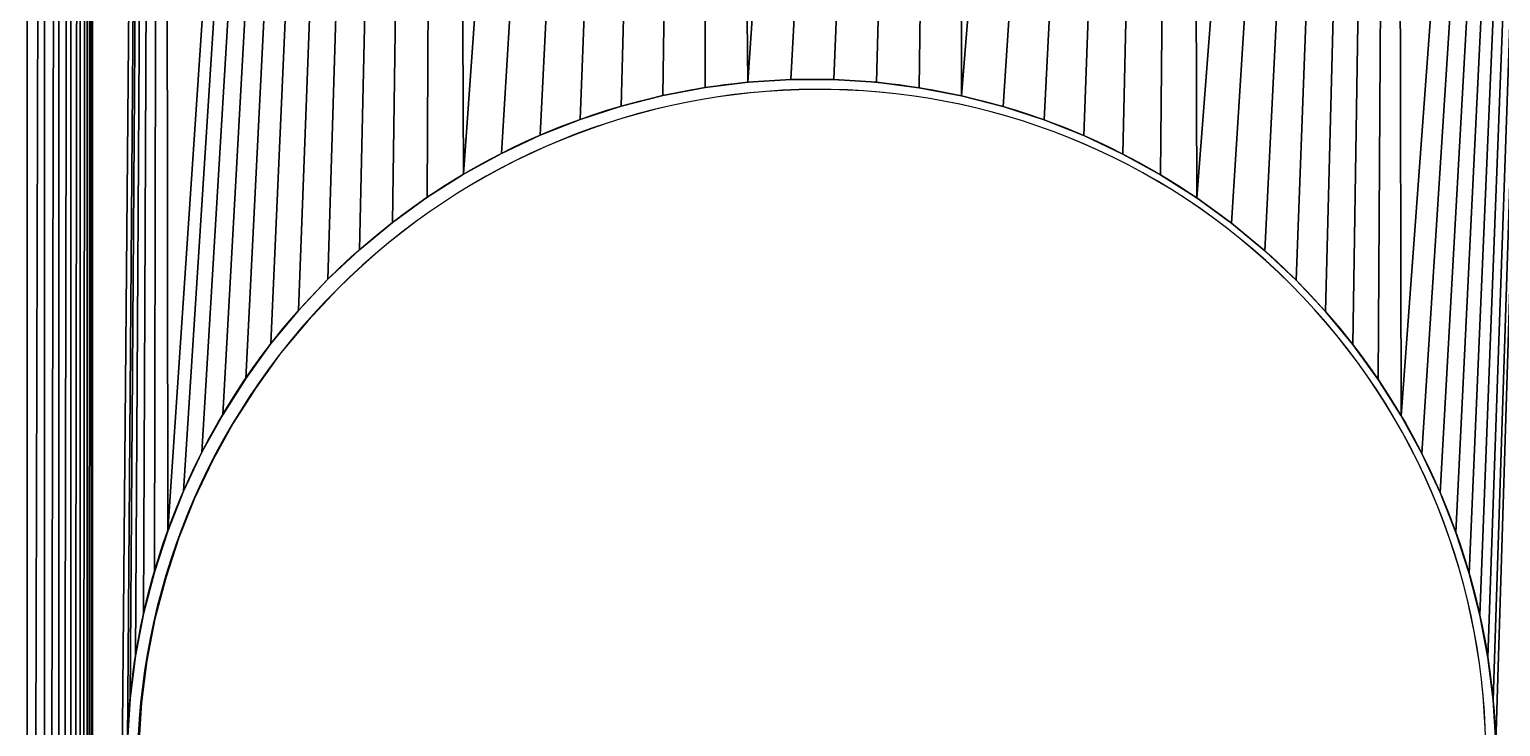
# Model space of a CAD drawing. Extents: x -0.5 to 0.5, y -0.5 to 0.5.
# Drawn here: x 0.3222 to 0.4404, y 0.003 to 0.059 of the extents above; entities that cross this region are included whole.
import ezdxf

# ---------------------------------------------------------------- set-up
doc = ezdxf.new("R2010")
doc.units = 0
doc.header["$MEASUREMENT"] = 0
doc.layers.get('0').update_dxf_attribs({"linetype": 'CONTINUOUS'})

# ---------------------------------------------------------------- blocks, each defined once
blk = doc.blocks.new('6-32_THREAD__2_THICK')
at = {"color": 9}
for points in [[(0.09219, 0.01596, 0.12498), (0.09452, 0.01845, 0.125), (0.0967, 0.02107, 0.12505), (0.0987, 0.02383, 0.12512), (0.10054, 0.0267, 0.12523), (0.10218, 0.02969, 0.12537), (0.10364, 0.03277, 0.12553), (0.1049, 0.03593, 0.12573), (0.10596, 0.03917, 0.12595), (0.10682, 0.04246, 0.1262), (0.10747, 0.0458, 0.12648), (0.10791, 0.04918, 0.12678), (0.10813, 0.05257, 0.1271)], [(0.09219, 0.01596, 0.18747), (0.09452, 0.01845, 0.18749), (0.0967, 0.02107, 0.18754), (0.0987, 0.02383, 0.18761), (0.10054, 0.0267, 0.18772), (0.10218, 0.02969, 0.18786), (0.10364, 0.03277, 0.18802), (0.1049, 0.03593, 0.18822), (0.10596, 0.03917, 0.18844), (0.10682, 0.04246, 0.18869), (0.10747, 0.0458, 0.18897), (0.10791, 0.04918, 0.18927), (0.10813, 0.05257, 0.18959)], [(0.09219, 0.01596, 0), (0.09452, 0.01845, 0.00002), (0.0967, 0.02107, 0.00006), (0.0987, 0.02383, 0.00014), (0.10054, 0.0267, 0.00025), (0.10218, 0.02969, 0.00038), (0.10364, 0.03277, 0.00055), (0.1049, 0.03593, 0.00075), (0.10596, 0.03917, 0.00097), (0.10682, 0.04246, 0.00122), (0.10747, 0.0458, 0.00149), (0.10791, 0.04918, 0.00179), (0.10813, 0.05257, 0.00212)], [(0.09219, 0.01596, 0.06249), (0.09452, 0.01845, 0.06251), (0.0967, 0.02107, 0.06255), (0.0987, 0.02383, 0.06263), (0.10054, 0.0267, 0.06274), (0.10218, 0.02969, 0.06288), (0.10364, 0.03277, 0.06304), (0.1049, 0.03593, 0.06324), (0.10596, 0.03917, 0.06346), (0.10682, 0.04246, 0.06371), (0.10747, 0.0458, 0.06398), (0.10791, 0.04918, 0.06429), (0.10813, 0.05257, 0.06461)], [(0.09219, 0.01596, 0.15623), (0.09452, 0.01845, 0.15624), (0.0967, 0.02107, 0.15629), (0.0987, 0.02383, 0.15637), (0.10054, 0.0267, 0.15647), (0.10218, 0.02969, 0.15661), (0.10364, 0.03277, 0.15678), (0.1049, 0.03593, 0.15697), (0.10596, 0.03917, 0.15719), (0.10682, 0.04246, 0.15744), (0.10747, 0.0458, 0.15772), (0.10791, 0.04918, 0.15802), (0.10813, 0.05257, 0.15835)], [(0.09219, 0.01596, 0.03125), (0.09452, 0.01845, 0.03126), (0.0967, 0.02107, 0.03131), (0.0987, 0.02383, 0.03139), (0.10054, 0.0267, 0.03149), (0.10218, 0.02969, 0.03163), (0.10364, 0.03277, 0.0318), (0.1049, 0.03593, 0.03199), (0.10596, 0.03917, 0.03221), (0.10682, 0.04246, 0.03246), (0.10747, 0.0458, 0.03274), (0.10791, 0.04918, 0.03304), (0.10813, 0.05257, 0.03336)]]:
    blk.add_polyline3d(points, dxfattribs=at)
at = {"color": 9, "extrusion": (0.101417, -0.101417, 0.989661)}
blk.add_arc((0.07647, 0.01456, 0.1005), 0.05446, 270, 90, dxfattribs=at)
at = {"color": 9, "extrusion": (-0.101417, 0.101417, 0.989661)}
for centre in [(-0.07647, 0.00784, 0.05412), (-0.07647, 0.00336, 0.02319), (-0.07647, 0.01681, 0.11596), (-0.07647, 0.02577, 0.17781), (-0.07647, 0.01232, 0.08504), (-0.07647, 0.02129, 0.14688)]:
    blk.add_arc(centre, 0.05446, 270, 90, dxfattribs=at)

msp = doc.modelspace()

# ---------------------------------------------------------------- linework, layer by layer
for p, q in [((0.37988, 0.05476, 0.8), (0.37988, 0.05476, 1)), ((0.38333, 0.05497, 0.8), (0.38333, 0.05497, 1)), ((0.38678, 0.05497, 0.8), (0.38678, 0.05497, 1)), ((0.39023, 0.05475, 0.8), (0.39023, 0.05475, 1)), ((0.37305, 0.05369, 0.8), (0.37305, 0.05369, 1)), ((0.37645, 0.05433, 0.8), (0.37645, 0.05433, 1)), ((0.39366, 0.05431, 0.8), (0.39366, 0.05431, 1)), ((0.39705, 0.05366, 0.8), (0.39705, 0.05366, 1)), ((0.36971, 0.05283, 0.8), (0.36971, 0.05283, 1)), ((0.4004, 0.0528, 0.8), (0.4004, 0.0528, 1)), ((0.36642, 0.05177, 0.8), (0.36642, 0.05177, 1)), ((0.40368, 0.05173, 0.8), (0.40368, 0.05173, 1)), ((0.36321, 0.0505, 0.8), (0.36321, 0.0505, 1)), ((0.40689, 0.05046, 0.8), (0.40689, 0.05046, 1)), ((0.36008, 0.04903, 0.8), (0.36008, 0.04903, 1)), ((0.41002, 0.04898, 0.8), (0.41002, 0.04898, 1)), ((0.35705, 0.04737, 0.8), (0.35705, 0.04737, 1)), ((0.41304, 0.04731, 0.8), (0.41304, 0.04731, 1)), ((0.35413, 0.04552, 0.8), (0.35413, 0.04552, 1)), ((0.41596, 0.04546, 0.8), (0.41596, 0.04546, 1)), ((0.35133, 0.04349, 0.8), (0.35133, 0.04349, 1)), ((0.41875, 0.04343, 0.8), (0.41875, 0.04343, 1)), ((0.34867, 0.04129, 0.8), (0.34867, 0.04129, 1)), ((0.42141, 0.04122, 0.8), (0.42141, 0.04122, 1)), ((0.34615, 0.03893, 0.8), (0.34615, 0.03893, 1)), ((0.42393, 0.03885, 0.8), (0.42393, 0.03885, 1)), ((0.34378, 0.03641, 0.8), (0.34378, 0.03641, 1)), ((0.42629, 0.03633, 0.8), (0.42629, 0.03633, 1)), ((0.34157, 0.03375, 0.8), (0.34157, 0.03375, 1)), ((0.42849, 0.03367, 0.8), (0.42849, 0.03367, 1)), ((0.33954, 0.03096, 0.8), (0.33954, 0.03096, 1)), ((0.43052, 0.03087, 0.8), (0.43052, 0.03087, 1)), ((0.33769, 0.02804, 0.8), (0.33769, 0.02804, 1)), ((0.43237, 0.02795, 0.8), (0.43237, 0.02795, 1)), ((0.33602, 0.02502, 0.8), (0.33602, 0.02502, 1)), ((0.43403, 0.02492, 0.8), (0.43403, 0.02492, 1)), ((0.33454, 0.02189, 0.8), (0.33454, 0.02189, 1)), ((0.4355, 0.02179, 0.8), (0.4355, 0.02179, 1)), ((0.33327, 0.01868, 0.8), (0.33327, 0.01868, 1)), ((0.43677, 0.01858, 0.8), (0.43677, 0.01858, 1)), ((0.3322, 0.0154, 0.8), (0.3322, 0.0154, 1)), ((0.43783, 0.01529, 0.8), (0.43783, 0.01529, 1)), ((0.33134, 0.01205, 0.8), (0.33134, 0.01205, 1)), ((0.43869, 0.01195, 0.8), (0.43869, 0.01195, 1)), ((0.33069, 0.00866, 0.8), (0.33069, 0.00866, 1)), ((0.43933, 0.00855, 0.8), (0.43933, 0.00855, 1)), ((0.33025, 0.00523, 0.8), (0.33025, 0.00523, 1)), ((0.43976, 0.00512, 0.8), (0.43976, 0.00512, 1))]:
    msp.add_line(p, q)
at = {"color": 9}
for centre, radius in [((0, 0, 0.8), 0.5), ((0, 0, 1), 0.5), ((0.385, 0, 0.8), 0.055), ((0.385, 0, 1), 0.055)]:
    msp.add_circle(centre, radius, dxfattribs=at)

# ---------------------------------------------------------------- block references
at = {"color": 9, "zscale": 0.9847300311946614, "rotation": 180}
msp.add_blockref('6-32_THREAD__2_THICK', (0.43907, 0.05407, 0.8), dxfattribs=at)

# ---------------------------------------------------------------- meshes
at = {"color": 9}
mesh = msp.add_polyface(dxfattribs=at)
corners = [(0.25707, 0.42885, 0.8), (0.25529, 0.32456, 0.8), (0.25861, 0.32552, 0.8), (0.28349, 0.41186, 0.8), (0.26198, 0.32627, 0.8), (0.2654, 0.32681, 0.8), (0.26884, 0.32713, 0.8), (0.27229, 0.32724, 0.8), (0.27574, 0.32712, 0.8), (0.27918, 0.3268, 0.8), (0.28259, 0.32625, 0.8), (0.28597, 0.32549, 0.8), (0.3088, 0.39325, 0.8), (0.28928, 0.32453, 0.8), (0.29253, 0.32335, 0.8), (0.2957, 0.32198, 0.8), (0.29878, 0.32041, 0.8), (0.30175, 0.31865, 0.8), (0.30461, 0.3167, 0.8), (0.30734, 0.31458, 0.8), (0.30993, 0.31229, 0.8), (0.33288, 0.37308, 0.8), (0.31237, 0.30985, 0.8), (0.31465, 0.30725, 0.8), (0.31676, 0.30452, 0.8), (0.3187, 0.30166, 0.8), (0.32046, 0.29869, 0.8), (0.32202, 0.29561, 0.8), (0.32339, 0.29243, 0.8), (0.32456, 0.28918, 0.8), (0.32552, 0.28586, 0.8), (0.32627, 0.28249, 0.8), (0.32681, 0.27908, 0.8), (0.32713, 0.27564, 0.8), (0.32724, 0.27218, 0.8), (0.33069, 0.00866, 0.8), (0.33134, 0.01205, 0.8), (0.3322, 0.0154, 0.8), (0.33327, 0.01868, 0.8), (0.35565, 0.35145, 0.8), (0.33454, 0.02189, 0.8), (0.33602, 0.02502, 0.8), (0.33769, 0.02804, 0.8), (0.33954, 0.03096, 0.8), (0.34157, 0.03375, 0.8), (0.34378, 0.03641, 0.8), (0.34615, 0.03893, 0.8), (0.34867, 0.04129, 0.8), (0.35133, 0.04349, 0.8), (0.35413, 0.04552, 0.8), (0.35705, 0.04737, 0.8), (0.37701, 0.32842, 0.8), (0.36008, 0.04903, 0.8), (0.36321, 0.0505, 0.8), (0.36642, 0.05177, 0.8), (0.36971, 0.05283, 0.8), (0.37305, 0.05369, 0.8), (0.37645, 0.05433, 0.8), (0.37988, 0.05476, 0.8), (0.39689, 0.3041, 0.8), (0.38333, 0.05497, 0.8), (0.38678, 0.05497, 0.8), (0.39023, 0.05475, 0.8), (0.39366, 0.05431, 0.8), (0.39705, 0.05366, 0.8), (0.4152, 0.27858, 0.8), (0.41596, 0.04546, 0.8), (0.43188, 0.25196, 0.8), (0.43237, 0.02795, 0.8), (0.44684, 0.22434, 0.8)]
mesh.append_faces([[corners[k] for k in face] for face in [(0, 2, 3), (3, 11, 12), (12, 20, 21), (21, 38, 39), (39, 50, 51), (51, 58, 59), (59, 64, 65), (65, 66, 67), (67, 68, 69)]], dxfattribs={"vtx0": -1, "vtx1": -1, "color": 9})
mesh.append_faces([[corners[k] for k in face] for face in [(0, 1, 2), (3, 2, 4), (3, 4, 5), (3, 5, 6), (3, 6, 7), (3, 7, 8), (3, 8, 9), (3, 9, 10), (3, 10, 11), (12, 11, 13), (12, 13, 14), (12, 14, 15), (12, 15, 16), (12, 16, 17), (12, 17, 18), (12, 18, 19), (12, 19, 20), (21, 20, 22), (21, 22, 23), (21, 23, 24), (21, 24, 25), (21, 25, 26), (21, 26, 27), (21, 27, 28), (21, 28, 29), (21, 29, 30), (21, 30, 31), (21, 31, 32), (21, 32, 33), (21, 33, 34), (21, 35, 36), (21, 36, 37), (21, 37, 38), (39, 40, 41), (39, 41, 42), (39, 42, 43), (39, 43, 44), (39, 44, 45), (39, 45, 46), (39, 46, 47), (39, 47, 48), (39, 48, 49), (39, 49, 50), (51, 50, 52), (51, 52, 53), (51, 53, 54), (51, 54, 55), (51, 55, 56), (51, 56, 57), (51, 57, 58), (59, 58, 60), (59, 60, 61), (59, 61, 62), (59, 62, 63), (59, 63, 64)]], dxfattribs={"vtx0": -1, "vtx2": -1, "color": 9})
mesh = msp.add_polyface(dxfattribs=at)
corners = [(0.25707, 0.42885, 1), (0.25529, 0.32456, 1), (0.25861, 0.32552, 1), (0.28349, 0.41186, 1), (0.26198, 0.32627, 1), (0.2654, 0.32681, 1), (0.26884, 0.32713, 1), (0.27229, 0.32724, 1), (0.27574, 0.32712, 1), (0.27918, 0.3268, 1), (0.28259, 0.32625, 1), (0.28597, 0.32549, 1), (0.3088, 0.39325, 1), (0.28928, 0.32453, 1), (0.29253, 0.32335, 1), (0.2957, 0.32198, 1), (0.29878, 0.32041, 1), (0.30175, 0.31865, 1), (0.30461, 0.3167, 1), (0.30734, 0.31458, 1), (0.30993, 0.31229, 1), (0.33288, 0.37308, 1), (0.31237, 0.30985, 1), (0.31465, 0.30725, 1), (0.31676, 0.30452, 1), (0.3187, 0.30166, 1), (0.32046, 0.29869, 1), (0.32202, 0.29561, 1), (0.32339, 0.29243, 1), (0.32456, 0.28918, 1), (0.32552, 0.28586, 1), (0.32627, 0.28249, 1), (0.32681, 0.27908, 1), (0.32713, 0.27564, 1), (0.32724, 0.27218, 1), (0.33069, 0.00866, 1), (0.33134, 0.01205, 1), (0.3322, 0.0154, 1), (0.33327, 0.01868, 1), (0.35565, 0.35145, 1), (0.33454, 0.02189, 1), (0.33602, 0.02502, 1), (0.33769, 0.02804, 1), (0.33954, 0.03096, 1), (0.34157, 0.03375, 1), (0.34378, 0.03641, 1), (0.34615, 0.03893, 1), (0.34867, 0.04129, 1), (0.35133, 0.04349, 1), (0.35413, 0.04552, 1), (0.35705, 0.04737, 1), (0.37701, 0.32842, 1), (0.36008, 0.04903, 1), (0.36321, 0.0505, 1), (0.36642, 0.05177, 1), (0.36971, 0.05283, 1), (0.37305, 0.05369, 1), (0.37645, 0.05433, 1), (0.37988, 0.05476, 1), (0.39689, 0.3041, 1), (0.38333, 0.05497, 1), (0.38678, 0.05497, 1), (0.39023, 0.05475, 1), (0.39366, 0.05431, 1), (0.39705, 0.05366, 1), (0.4152, 0.27858, 1), (0.41596, 0.04546, 1), (0.43188, 0.25196, 1), (0.43237, 0.02795, 1), (0.44684, 0.22434, 1)]
mesh.append_faces([[corners[k] for k in face] for face in [(0, 2, 3), (3, 11, 12), (12, 20, 21), (21, 38, 39), (39, 50, 51), (51, 58, 59), (59, 64, 65), (65, 66, 67), (67, 68, 69)]], dxfattribs={"vtx0": -1, "vtx1": -1, "color": 9})
mesh.append_faces([[corners[k] for k in face] for face in [(0, 1, 2), (3, 2, 4), (3, 4, 5), (3, 5, 6), (3, 6, 7), (3, 7, 8), (3, 8, 9), (3, 9, 10), (3, 10, 11), (12, 11, 13), (12, 13, 14), (12, 14, 15), (12, 15, 16), (12, 16, 17), (12, 17, 18), (12, 18, 19), (12, 19, 20), (21, 20, 22), (21, 22, 23), (21, 23, 24), (21, 24, 25), (21, 25, 26), (21, 26, 27), (21, 27, 28), (21, 28, 29), (21, 29, 30), (21, 30, 31), (21, 31, 32), (21, 32, 33), (21, 33, 34), (21, 35, 36), (21, 36, 37), (21, 37, 38), (39, 40, 41), (39, 41, 42), (39, 42, 43), (39, 43, 44), (39, 44, 45), (39, 45, 46), (39, 46, 47), (39, 47, 48), (39, 48, 49), (39, 49, 50), (51, 50, 52), (51, 52, 53), (51, 53, 54), (51, 54, 55), (51, 55, 56), (51, 56, 57), (51, 57, 58), (59, 58, 60), (59, 60, 61), (59, 61, 62), (59, 62, 63), (59, 63, 64)]], dxfattribs={"vtx0": -1, "vtx2": -1, "color": 9})
mesh = msp.add_polyface(dxfattribs=at)
corners = [(0.25519, 0.21994, 0.8), (0.25529, -0.21991, 0.8), (0.25851, 0.21898, 0.8), (0.25861, -0.21895, 0.8), (0.26188, 0.21822, 0.8), (0.26198, -0.2182, 0.8), (0.26529, 0.21768, 0.8), (0.2654, -0.21766, 0.8), (0.26873, 0.21735, 0.8), (0.26884, -0.21734, 0.8), (0.27218, 0.21724, 0.8), (0.27229, -0.21724, 0.8), (0.27564, 0.21734, 0.8), (0.27574, -0.21735, 0.8), (0.27908, 0.21766, 0.8), (0.27918, -0.21768, 0.8), (0.28249, 0.2182, 0.8), (0.28259, -0.21822, 0.8), (0.28586, 0.21895, 0.8), (0.28597, -0.21898, 0.8), (0.28918, 0.21991, 0.8), (0.28928, -0.21994, 0.8), (0.29243, 0.22108, 0.8), (0.29253, -0.22112, 0.8), (0.29561, 0.22245, 0.8), (0.2957, -0.22249, 0.8), (0.29869, 0.22401, 0.8), (0.29878, -0.22406, 0.8), (0.30166, 0.22577, 0.8), (0.30175, -0.22583, 0.8), (0.30452, 0.22771, 0.8), (0.30461, -0.22777, 0.8), (0.30725, 0.22982, 0.8), (0.30734, -0.22989, 0.8), (0.30985, 0.23211, 0.8), (0.30993, -0.23218, 0.8), (0.31229, 0.23455, 0.8), (0.31237, -0.23462, 0.8), (0.31458, 0.23714, 0.8), (0.31465, -0.23722, 0.8), (0.3167, 0.23986, 0.8), (0.31676, -0.23995, 0.8), (0.31865, 0.24272, 0.8), (0.3187, -0.24281, 0.8), (0.32041, 0.24569, 0.8), (0.32046, -0.24579, 0.8), (0.32198, 0.24877, 0.8), (0.32202, -0.24887, 0.8), (0.32335, 0.25194, 0.8), (0.32339, -0.25204, 0.8), (0.32453, 0.25519, 0.8), (0.32456, -0.25529, 0.8), (0.32549, 0.25851, 0.8), (0.32552, -0.25861, 0.8), (0.32625, 0.26188, 0.8), (0.32627, -0.26198, 0.8), (0.3268, 0.26529, 0.8), (0.32681, -0.2654, 0.8), (0.32712, 0.26873, 0.8), (0.32713, -0.26884, 0.8), (0.32724, 0.27218, 0.8), (0.33288, 0.37308, 0.8), (0.32724, -0.27229, 0.8), (0.33003, 0.00178, 0.8), (0.33025, 0.00523, 0.8), (0.33069, 0.00866, 0.8), (0.35565, 0.35145, 0.8), (0.33327, 0.01868, 0.8), (0.33454, 0.02189, 0.8), (0.4152, 0.27858, 0.8), (0.39705, 0.05366, 0.8), (0.4004, 0.0528, 0.8), (0.40368, 0.05173, 0.8), (0.40689, 0.05046, 0.8), (0.41002, 0.04898, 0.8), (0.41304, 0.04731, 0.8), (0.41596, 0.04546, 0.8), (0.43188, 0.25196, 0.8), (0.41875, 0.04343, 0.8), (0.42141, 0.04122, 0.8), (0.42393, 0.03885, 0.8), (0.42629, 0.03633, 0.8), (0.42849, 0.03367, 0.8), (0.43052, 0.03087, 0.8), (0.43237, 0.02795, 0.8), (0.44684, 0.22434, 0.8), (0.43403, 0.02492, 0.8), (0.4355, 0.02179, 0.8), (0.43677, 0.01858, 0.8), (0.43783, 0.01529, 0.8), (0.43869, 0.01195, 0.8), (0.43933, 0.00855, 0.8), (0.43976, 0.00512, 0.8), (0.43997, 0.00167, 0.8), (0.45769, -0.2013, 0.8), (0.46005, 0.19584, 0.8), (0.46943, -0.17216, 0.8), (0.47144, 0.16657, 0.8), (0.47931, -0.14235, 0.8), (0.48097, 0.13664, 0.8), (0.4873, -0.11197, 0.8), (0.4886, 0.10617, 0.8), (0.49337, -0.08115, 0.8), (0.4943, 0.07528, 0.8), (0.49749, -0.05001, 0.8), (0.49805, 0.0441, 0.8), (0.49965, -0.01867, 0.8), (0.49984, 0.01274, 0.8)]
mesh.append_faces([[corners[k] for k in face] for face in [(105, 106, 107)]], dxfattribs={"vtx0": -1, "color": 9})
mesh.append_faces([[corners[k] for k in face] for face in [(0, 1, 2), (2, 3, 4), (4, 5, 6), (6, 7, 8), (8, 9, 10), (10, 11, 12), (12, 13, 14), (14, 15, 16), (16, 17, 18), (18, 19, 20), (20, 21, 22), (22, 23, 24), (24, 25, 26), (26, 27, 28), (28, 29, 30), (30, 31, 32), (32, 33, 34), (34, 35, 36), (36, 37, 38), (38, 39, 40), (40, 41, 42), (42, 43, 44), (44, 45, 46), (46, 47, 48), (48, 49, 50), (50, 51, 52), (52, 53, 54), (54, 55, 56), (56, 57, 58), (58, 59, 60), (85, 94, 95), (95, 96, 97), (97, 98, 99), (99, 100, 101), (101, 102, 103), (103, 104, 105)]], dxfattribs={"vtx0": -1, "vtx1": -1, "color": 9})
mesh.append_faces([[corners[k] for k in face] for face in [(61, 60, 62), (61, 62, 63)]], dxfattribs={"vtx0": -1, "vtx1": -1, "vtx2": -1, "color": 9})
mesh.append_faces([[corners[k] for k in face] for face in [(61, 63, 64), (61, 64, 65), (66, 67, 68), (69, 70, 71), (69, 71, 72), (69, 72, 73), (69, 73, 74), (69, 74, 75), (69, 75, 76), (77, 76, 78), (77, 78, 79), (77, 79, 80), (77, 80, 81), (77, 81, 82), (77, 82, 83), (77, 83, 84), (85, 84, 86), (85, 86, 87), (85, 87, 88), (85, 88, 89), (85, 89, 90), (85, 90, 91), (85, 91, 92), (85, 92, 93)]], dxfattribs={"vtx0": -1, "vtx2": -1, "color": 9})
mesh = msp.add_polyface(dxfattribs=at)
corners = [(0.25519, 0.21994, 1), (0.25529, -0.21991, 1), (0.25851, 0.21898, 1), (0.25861, -0.21895, 1), (0.26188, 0.21822, 1), (0.26198, -0.2182, 1), (0.26529, 0.21768, 1), (0.2654, -0.21766, 1), (0.26873, 0.21735, 1), (0.26884, -0.21734, 1), (0.27218, 0.21724, 1), (0.27229, -0.21724, 1), (0.27564, 0.21734, 1), (0.27574, -0.21735, 1), (0.27908, 0.21766, 1), (0.27918, -0.21768, 1), (0.28249, 0.2182, 1), (0.28259, -0.21822, 1), (0.28586, 0.21895, 1), (0.28597, -0.21898, 1), (0.28918, 0.21991, 1), (0.28928, -0.21994, 1), (0.29243, 0.22108, 1), (0.29253, -0.22112, 1), (0.29561, 0.22245, 1), (0.2957, -0.22249, 1), (0.29869, 0.22401, 1), (0.29878, -0.22406, 1), (0.30166, 0.22577, 1), (0.30175, -0.22583, 1), (0.30452, 0.22771, 1), (0.30461, -0.22777, 1), (0.30725, 0.22982, 1), (0.30734, -0.22989, 1), (0.30985, 0.23211, 1), (0.30993, -0.23218, 1), (0.31229, 0.23455, 1), (0.31237, -0.23462, 1), (0.31458, 0.23714, 1), (0.31465, -0.23722, 1), (0.3167, 0.23986, 1), (0.31676, -0.23995, 1), (0.31865, 0.24272, 1), (0.3187, -0.24281, 1), (0.32041, 0.24569, 1), (0.32046, -0.24579, 1), (0.32198, 0.24877, 1), (0.32202, -0.24887, 1), (0.32335, 0.25194, 1), (0.32339, -0.25204, 1), (0.32453, 0.25519, 1), (0.32456, -0.25529, 1), (0.32549, 0.25851, 1), (0.32552, -0.25861, 1), (0.32625, 0.26188, 1), (0.32627, -0.26198, 1), (0.3268, 0.26529, 1), (0.32681, -0.2654, 1), (0.32712, 0.26873, 1), (0.32713, -0.26884, 1), (0.32724, 0.27218, 1), (0.33288, 0.37308, 1), (0.32724, -0.27229, 1), (0.33003, 0.00178, 1), (0.33025, 0.00523, 1), (0.33069, 0.00866, 1), (0.35565, 0.35145, 1), (0.33327, 0.01868, 1), (0.33454, 0.02189, 1), (0.4152, 0.27858, 1), (0.39705, 0.05366, 1), (0.4004, 0.0528, 1), (0.40368, 0.05173, 1), (0.40689, 0.05046, 1), (0.41002, 0.04898, 1), (0.41304, 0.04731, 1), (0.41596, 0.04546, 1), (0.43188, 0.25196, 1), (0.41875, 0.04343, 1), (0.42141, 0.04122, 1), (0.42393, 0.03885, 1), (0.42629, 0.03633, 1), (0.42849, 0.03367, 1), (0.43052, 0.03087, 1), (0.43237, 0.02795, 1), (0.44684, 0.22434, 1), (0.43403, 0.02492, 1), (0.4355, 0.02179, 1), (0.43677, 0.01858, 1), (0.43783, 0.01529, 1), (0.43869, 0.01195, 1), (0.43933, 0.00855, 1), (0.43976, 0.00512, 1), (0.43997, 0.00167, 1), (0.45769, -0.2013, 1), (0.46005, 0.19584, 1), (0.46943, -0.17216, 1), (0.47144, 0.16657, 1), (0.47931, -0.14235, 1), (0.48097, 0.13664, 1), (0.4873, -0.11197, 1), (0.4886, 0.10617, 1), (0.49337, -0.08115, 1), (0.4943, 0.07528, 1), (0.49749, -0.05001, 1), (0.49805, 0.0441, 1), (0.49965, -0.01867, 1), (0.49984, 0.01274, 1)]
mesh.append_faces([[corners[k] for k in face] for face in [(105, 106, 107)]], dxfattribs={"vtx0": -1, "color": 9})
mesh.append_faces([[corners[k] for k in face] for face in [(0, 1, 2), (2, 3, 4), (4, 5, 6), (6, 7, 8), (8, 9, 10), (10, 11, 12), (12, 13, 14), (14, 15, 16), (16, 17, 18), (18, 19, 20), (20, 21, 22), (22, 23, 24), (24, 25, 26), (26, 27, 28), (28, 29, 30), (30, 31, 32), (32, 33, 34), (34, 35, 36), (36, 37, 38), (38, 39, 40), (40, 41, 42), (42, 43, 44), (44, 45, 46), (46, 47, 48), (48, 49, 50), (50, 51, 52), (52, 53, 54), (54, 55, 56), (56, 57, 58), (58, 59, 60), (85, 94, 95), (95, 96, 97), (97, 98, 99), (99, 100, 101), (101, 102, 103), (103, 104, 105)]], dxfattribs={"vtx0": -1, "vtx1": -1, "color": 9})
mesh.append_faces([[corners[k] for k in face] for face in [(61, 60, 62), (61, 62, 63)]], dxfattribs={"vtx0": -1, "vtx1": -1, "vtx2": -1, "color": 9})
mesh.append_faces([[corners[k] for k in face] for face in [(61, 63, 64), (61, 64, 65), (66, 67, 68), (69, 70, 71), (69, 71, 72), (69, 72, 73), (69, 73, 74), (69, 74, 75), (69, 75, 76), (77, 76, 78), (77, 78, 79), (77, 79, 80), (77, 80, 81), (77, 81, 82), (77, 82, 83), (77, 83, 84), (85, 84, 86), (85, 86, 87), (85, 87, 88), (85, 88, 89), (85, 89, 90), (85, 90, 91), (85, 91, 92), (85, 92, 93)]], dxfattribs={"vtx0": -1, "vtx2": -1, "color": 9})
mesh = msp.add_polyface(dxfattribs=at)
corners = [(0.26529, 0.21768, 0.8), (0.26198, -0.2182, 0.8), (0.2654, -0.21766, 0.8), (0.26873, 0.21735, 0.8), (0.26884, -0.21734, 0.8), (0.27218, 0.21724, 0.8), (0.27229, -0.21724, 0.8), (0.27564, 0.21734, 0.8), (0.27574, -0.21735, 0.8), (0.27908, 0.21766, 0.8), (0.27918, -0.21768, 0.8), (0.28249, 0.2182, 0.8), (0.28259, -0.21822, 0.8), (0.28586, 0.21895, 0.8), (0.28597, -0.21898, 0.8), (0.28918, 0.21991, 0.8), (0.28928, -0.21994, 0.8), (0.29243, 0.22108, 0.8), (0.29253, -0.22112, 0.8), (0.29561, 0.22245, 0.8), (0.2957, -0.22249, 0.8), (0.29869, 0.22401, 0.8), (0.29878, -0.22406, 0.8), (0.30166, 0.22577, 0.8), (0.30175, -0.22583, 0.8), (0.30452, 0.22771, 0.8), (0.30461, -0.22777, 0.8), (0.30725, 0.22982, 0.8), (0.30734, -0.22989, 0.8), (0.30985, 0.23211, 0.8), (0.30993, -0.23218, 0.8), (0.31229, 0.23455, 0.8), (0.31237, -0.23462, 0.8), (0.31458, 0.23714, 0.8), (0.31465, -0.23722, 0.8), (0.3167, 0.23986, 0.8), (0.31676, -0.23995, 0.8), (0.31865, 0.24272, 0.8), (0.3187, -0.24281, 0.8), (0.32041, 0.24569, 0.8), (0.32046, -0.24579, 0.8), (0.32198, 0.24877, 0.8), (0.32202, -0.24887, 0.8), (0.32335, 0.25194, 0.8), (0.32339, -0.25204, 0.8), (0.32453, 0.25519, 0.8), (0.32456, -0.25529, 0.8), (0.32549, 0.25851, 0.8), (0.32552, -0.25861, 0.8), (0.32625, 0.26188, 0.8), (0.32627, -0.26198, 0.8), (0.3268, 0.26529, 0.8), (0.32681, -0.2654, 0.8), (0.32712, 0.26873, 0.8), (0.32713, -0.26884, 0.8), (0.32724, 0.27218, 0.8), (0.32724, -0.27229, 0.8), (0.33003, -0.00167, 0.8), (0.35145, -0.35565, 0.8), (0.33024, -0.00512, 0.8), (0.33067, -0.00855, 0.8), (0.33131, -0.01195, 0.8), (0.33217, -0.01529, 0.8), (0.33323, -0.01858, 0.8), (0.39695, -0.05369, 0.8), (0.41186, -0.28349, 0.8), (0.40029, -0.05283, 0.8), (0.40358, -0.05177, 0.8), (0.40679, -0.0505, 0.8), (0.40992, -0.04903, 0.8), (0.41295, -0.04737, 0.8), (0.42885, -0.25707, 0.8), (0.41587, -0.04552, 0.8), (0.41867, -0.04349, 0.8), (0.42133, -0.04129, 0.8), (0.42385, -0.03893, 0.8), (0.42622, -0.03641, 0.8), (0.42843, -0.03375, 0.8), (0.43046, -0.03096, 0.8), (0.44415, -0.22964, 0.8), (0.43231, -0.02804, 0.8), (0.43398, -0.02502, 0.8), (0.43546, -0.02189, 0.8), (0.43673, -0.01868, 0.8), (0.4378, -0.0154, 0.8), (0.43866, -0.01205, 0.8), (0.43931, -0.00866, 0.8), (0.43975, -0.00523, 0.8), (0.43997, -0.00178, 0.8), (0.43997, 0.00167, 0.8), (0.33003, 0.00178, 0.8), (0.32842, -0.37701, 0.8), (0.44684, 0.22434, 0.8), (0.45769, -0.2013, 0.8), (0.46005, 0.19584, 0.8), (0.46943, -0.17216, 0.8), (0.47144, 0.16657, 0.8), (0.47931, -0.14235, 0.8), (0.48097, 0.13664, 0.8), (0.4873, -0.11197, 0.8), (0.4886, 0.10617, 0.8), (0.49337, -0.08115, 0.8), (0.4943, 0.07528, 0.8), (0.49749, -0.05001, 0.8), (0.49805, 0.0441, 0.8), (0.49965, -0.01867, 0.8)]
mesh.append_faces([[corners[k] for k in face] for face in [(57, 58, 59), (59, 58, 60), (60, 58, 61), (61, 58, 62), (62, 58, 63), (64, 65, 66), (66, 65, 67), (67, 65, 68), (68, 65, 69), (69, 65, 70), (70, 71, 72), (72, 71, 73), (73, 71, 74), (74, 71, 75), (75, 71, 76), (76, 71, 77), (77, 71, 78), (78, 79, 80), (80, 79, 81), (81, 79, 82), (82, 79, 83), (83, 79, 84), (84, 79, 85), (85, 79, 86), (86, 79, 87), (87, 79, 88), (88, 79, 89), (90, 91, 57)]], dxfattribs={"vtx0": -1, "vtx1": -1, "color": 9})
mesh.append_faces([[corners[k] for k in face] for face in [(92, 89, 79)]], dxfattribs={"vtx0": -1, "vtx1": -1, "vtx2": -1, "color": 9})
mesh.append_faces([[corners[k] for k in face] for face in [(0, 1, 2), (3, 2, 4), (5, 4, 6), (7, 6, 8), (9, 8, 10), (11, 10, 12), (13, 12, 14), (15, 14, 16), (17, 16, 18), (19, 18, 20), (21, 20, 22), (23, 22, 24), (25, 24, 26), (27, 26, 28), (29, 28, 30), (31, 30, 32), (33, 32, 34), (35, 34, 36), (37, 36, 38), (39, 38, 40), (41, 40, 42), (43, 42, 44), (45, 44, 46), (47, 46, 48), (49, 48, 50), (51, 50, 52), (53, 52, 54), (55, 54, 56), (92, 79, 93), (94, 93, 95), (96, 95, 97), (98, 97, 99), (100, 99, 101), (102, 101, 103), (104, 103, 105)]], dxfattribs={"vtx0": -1, "vtx2": -1, "color": 9})
mesh = msp.add_polyface(dxfattribs=at)
corners = [(0.26529, 0.21768, 1), (0.26198, -0.2182, 1), (0.2654, -0.21766, 1), (0.26873, 0.21735, 1), (0.26884, -0.21734, 1), (0.27218, 0.21724, 1), (0.27229, -0.21724, 1), (0.27564, 0.21734, 1), (0.27574, -0.21735, 1), (0.27908, 0.21766, 1), (0.27918, -0.21768, 1), (0.28249, 0.2182, 1), (0.28259, -0.21822, 1), (0.28586, 0.21895, 1), (0.28597, -0.21898, 1), (0.28918, 0.21991, 1), (0.28928, -0.21994, 1), (0.29243, 0.22108, 1), (0.29253, -0.22112, 1), (0.29561, 0.22245, 1), (0.2957, -0.22249, 1), (0.29869, 0.22401, 1), (0.29878, -0.22406, 1), (0.30166, 0.22577, 1), (0.30175, -0.22583, 1), (0.30452, 0.22771, 1), (0.30461, -0.22777, 1), (0.30725, 0.22982, 1), (0.30734, -0.22989, 1), (0.30985, 0.23211, 1), (0.30993, -0.23218, 1), (0.31229, 0.23455, 1), (0.31237, -0.23462, 1), (0.31458, 0.23714, 1), (0.31465, -0.23722, 1), (0.3167, 0.23986, 1), (0.31676, -0.23995, 1), (0.31865, 0.24272, 1), (0.3187, -0.24281, 1), (0.32041, 0.24569, 1), (0.32046, -0.24579, 1), (0.32198, 0.24877, 1), (0.32202, -0.24887, 1), (0.32335, 0.25194, 1), (0.32339, -0.25204, 1), (0.32453, 0.25519, 1), (0.32456, -0.25529, 1), (0.32549, 0.25851, 1), (0.32552, -0.25861, 1), (0.32625, 0.26188, 1), (0.32627, -0.26198, 1), (0.3268, 0.26529, 1), (0.32681, -0.2654, 1), (0.32712, 0.26873, 1), (0.32713, -0.26884, 1), (0.32724, 0.27218, 1), (0.32724, -0.27229, 1), (0.33003, -0.00167, 1), (0.35145, -0.35565, 1), (0.33024, -0.00512, 1), (0.33067, -0.00855, 1), (0.33131, -0.01195, 1), (0.33217, -0.01529, 1), (0.33323, -0.01858, 1), (0.39695, -0.05369, 1), (0.41186, -0.28349, 1), (0.40029, -0.05283, 1), (0.40358, -0.05177, 1), (0.40679, -0.0505, 1), (0.40992, -0.04903, 1), (0.41295, -0.04737, 1), (0.42885, -0.25707, 1), (0.41587, -0.04552, 1), (0.41867, -0.04349, 1), (0.42133, -0.04129, 1), (0.42385, -0.03893, 1), (0.42622, -0.03641, 1), (0.42843, -0.03375, 1), (0.43046, -0.03096, 1), (0.44415, -0.22964, 1), (0.43231, -0.02804, 1), (0.43398, -0.02502, 1), (0.43546, -0.02189, 1), (0.43673, -0.01868, 1), (0.4378, -0.0154, 1), (0.43866, -0.01205, 1), (0.43931, -0.00866, 1), (0.43975, -0.00523, 1), (0.43997, -0.00178, 1), (0.43997, 0.00167, 1), (0.33003, 0.00178, 1), (0.32842, -0.37701, 1), (0.44684, 0.22434, 1), (0.45769, -0.2013, 1), (0.46005, 0.19584, 1), (0.46943, -0.17216, 1), (0.47144, 0.16657, 1), (0.47931, -0.14235, 1), (0.48097, 0.13664, 1), (0.4873, -0.11197, 1), (0.4886, 0.10617, 1), (0.49337, -0.08115, 1), (0.4943, 0.07528, 1), (0.49749, -0.05001, 1), (0.49805, 0.0441, 1), (0.49965, -0.01867, 1)]
mesh.append_faces([[corners[k] for k in face] for face in [(57, 58, 59), (59, 58, 60), (60, 58, 61), (61, 58, 62), (62, 58, 63), (64, 65, 66), (66, 65, 67), (67, 65, 68), (68, 65, 69), (69, 65, 70), (70, 71, 72), (72, 71, 73), (73, 71, 74), (74, 71, 75), (75, 71, 76), (76, 71, 77), (77, 71, 78), (78, 79, 80), (80, 79, 81), (81, 79, 82), (82, 79, 83), (83, 79, 84), (84, 79, 85), (85, 79, 86), (86, 79, 87), (87, 79, 88), (88, 79, 89), (90, 91, 57)]], dxfattribs={"vtx0": -1, "vtx1": -1, "color": 9})
mesh.append_faces([[corners[k] for k in face] for face in [(92, 89, 79)]], dxfattribs={"vtx0": -1, "vtx1": -1, "vtx2": -1, "color": 9})
mesh.append_faces([[corners[k] for k in face] for face in [(0, 1, 2), (3, 2, 4), (5, 4, 6), (7, 6, 8), (9, 8, 10), (11, 10, 12), (13, 12, 14), (15, 14, 16), (17, 16, 18), (19, 18, 20), (21, 20, 22), (23, 22, 24), (25, 24, 26), (27, 26, 28), (29, 28, 30), (31, 30, 32), (33, 32, 34), (35, 34, 36), (37, 36, 38), (39, 38, 40), (41, 40, 42), (43, 42, 44), (45, 44, 46), (47, 46, 48), (49, 48, 50), (51, 50, 52), (53, 52, 54), (55, 54, 56), (92, 79, 93), (94, 93, 95), (96, 95, 97), (98, 97, 99), (100, 99, 101), (102, 101, 103), (104, 103, 105)]], dxfattribs={"vtx0": -1, "vtx2": -1, "color": 9})
mesh = msp.add_polyface(dxfattribs=at)
corners = [(0.37988, 0.05476, 1), (0.37645, 0.05433, 0.8), (0.37988, 0.05476, 0.8), (0.37645, 0.05433, 1)]
mesh.append_faces([[corners[k] for k in face] for face in [(0, 1, 2), (1, 0, 3)]], dxfattribs={"vtx0": -1, "color": 9})
mesh = msp.add_polyface(dxfattribs=at)
corners = [(0.38333, 0.05497, 1), (0.37988, 0.05476, 0.8), (0.38333, 0.05497, 0.8), (0.37988, 0.05476, 1)]
mesh.append_faces([[corners[k] for k in face] for face in [(0, 1, 2), (1, 0, 3)]], dxfattribs={"vtx0": -1, "color": 9})
mesh = msp.add_polyface(dxfattribs=at)
corners = [(0.38678, 0.05497, 1), (0.38333, 0.05497, 0.8), (0.38678, 0.05497, 0.8), (0.38333, 0.05497, 1)]
mesh.append_faces([[corners[k] for k in face] for face in [(0, 1, 2), (1, 0, 3)]], dxfattribs={"vtx0": -1, "color": 9})
mesh = msp.add_polyface(dxfattribs=at)
corners = [(0.39023, 0.05475, 1), (0.38678, 0.05497, 0.8), (0.39023, 0.05475, 0.8), (0.38678, 0.05497, 1)]
mesh.append_faces([[corners[k] for k in face] for face in [(0, 1, 2), (1, 0, 3)]], dxfattribs={"vtx0": -1, "color": 9})
mesh = msp.add_polyface(dxfattribs=at)
corners = [(0.39366, 0.05431, 1), (0.39023, 0.05475, 0.8), (0.39366, 0.05431, 0.8), (0.39023, 0.05475, 1)]
mesh.append_faces([[corners[k] for k in face] for face in [(0, 1, 2), (1, 0, 3)]], dxfattribs={"vtx0": -1, "color": 9})
mesh = msp.add_polyface(dxfattribs=at)
corners = [(0.37305, 0.05369, 1), (0.36971, 0.05283, 0.8), (0.37305, 0.05369, 0.8), (0.36971, 0.05283, 1)]
mesh.append_faces([[corners[k] for k in face] for face in [(0, 1, 2), (1, 0, 3)]], dxfattribs={"vtx0": -1, "color": 9})
mesh = msp.add_polyface(dxfattribs=at)
corners = [(0.37645, 0.05433, 1), (0.37305, 0.05369, 0.8), (0.37645, 0.05433, 0.8), (0.37305, 0.05369, 1)]
mesh.append_faces([[corners[k] for k in face] for face in [(0, 1, 2), (1, 0, 3)]], dxfattribs={"vtx0": -1, "color": 9})
mesh = msp.add_polyface(dxfattribs=at)
corners = [(0.39705, 0.05366, 1), (0.39366, 0.05431, 0.8), (0.39705, 0.05366, 0.8), (0.39366, 0.05431, 1)]
mesh.append_faces([[corners[k] for k in face] for face in [(0, 1, 2), (1, 0, 3)]], dxfattribs={"vtx0": -1, "color": 9})
mesh = msp.add_polyface(dxfattribs=at)
corners = [(0.4004, 0.0528, 1), (0.39705, 0.05366, 0.8), (0.4004, 0.0528, 0.8), (0.39705, 0.05366, 1)]
mesh.append_faces([[corners[k] for k in face] for face in [(0, 1, 2), (1, 0, 3)]], dxfattribs={"vtx0": -1, "color": 9})
mesh = msp.add_polyface(dxfattribs=at)
corners = [(0.36971, 0.05283, 1), (0.36642, 0.05177, 0.8), (0.36971, 0.05283, 0.8), (0.36642, 0.05177, 1)]
mesh.append_faces([[corners[k] for k in face] for face in [(0, 1, 2), (1, 0, 3)]], dxfattribs={"vtx0": -1, "color": 9})
mesh = msp.add_polyface(dxfattribs=at)
corners = [(0.40368, 0.05173, 1), (0.4004, 0.0528, 0.8), (0.40368, 0.05173, 0.8), (0.4004, 0.0528, 1)]
mesh.append_faces([[corners[k] for k in face] for face in [(0, 1, 2), (1, 0, 3)]], dxfattribs={"vtx0": -1, "color": 9})
mesh = msp.add_polyface(dxfattribs=at)
corners = [(0.36642, 0.05177, 1), (0.36321, 0.0505, 0.8), (0.36642, 0.05177, 0.8), (0.36321, 0.0505, 1)]
mesh.append_faces([[corners[k] for k in face] for face in [(0, 1, 2), (1, 0, 3)]], dxfattribs={"vtx0": -1, "color": 9})
mesh = msp.add_polyface(dxfattribs=at)
corners = [(0.40689, 0.05046, 1), (0.40368, 0.05173, 0.8), (0.40689, 0.05046, 0.8), (0.40368, 0.05173, 1)]
mesh.append_faces([[corners[k] for k in face] for face in [(0, 1, 2), (1, 0, 3)]], dxfattribs={"vtx0": -1, "color": 9})
mesh = msp.add_polyface(dxfattribs=at)
corners = [(0.36321, 0.0505, 1), (0.36008, 0.04903, 0.8), (0.36321, 0.0505, 0.8), (0.36008, 0.04903, 1)]
mesh.append_faces([[corners[k] for k in face] for face in [(0, 1, 2), (1, 0, 3)]], dxfattribs={"vtx0": -1, "color": 9})
mesh = msp.add_polyface(dxfattribs=at)
corners = [(0.41002, 0.04898, 1), (0.40689, 0.05046, 0.8), (0.41002, 0.04898, 0.8), (0.40689, 0.05046, 1)]
mesh.append_faces([[corners[k] for k in face] for face in [(0, 1, 2), (1, 0, 3)]], dxfattribs={"vtx0": -1, "color": 9})
mesh = msp.add_polyface(dxfattribs=at)
corners = [(0.36008, 0.04903, 1), (0.35705, 0.04737, 0.8), (0.36008, 0.04903, 0.8), (0.35705, 0.04737, 1)]
mesh.append_faces([[corners[k] for k in face] for face in [(0, 1, 2), (1, 0, 3)]], dxfattribs={"vtx0": -1, "color": 9})
mesh = msp.add_polyface(dxfattribs=at)
corners = [(0.41304, 0.04731, 1), (0.41002, 0.04898, 0.8), (0.41304, 0.04731, 0.8), (0.41002, 0.04898, 1)]
mesh.append_faces([[corners[k] for k in face] for face in [(0, 1, 2), (1, 0, 3)]], dxfattribs={"vtx0": -1, "color": 9})
mesh = msp.add_polyface(dxfattribs=at)
corners = [(0.35705, 0.04737, 1), (0.35413, 0.04552, 0.8), (0.35705, 0.04737, 0.8), (0.35413, 0.04552, 1)]
mesh.append_faces([[corners[k] for k in face] for face in [(0, 1, 2), (1, 0, 3)]], dxfattribs={"vtx0": -1, "color": 9})
mesh = msp.add_polyface(dxfattribs=at)
corners = [(0.41596, 0.04546, 1), (0.41304, 0.04731, 0.8), (0.41596, 0.04546, 0.8), (0.41304, 0.04731, 1)]
mesh.append_faces([[corners[k] for k in face] for face in [(0, 1, 2), (1, 0, 3)]], dxfattribs={"vtx0": -1, "color": 9})
mesh = msp.add_polyface(dxfattribs=at)
corners = [(0.35413, 0.04552, 1), (0.35133, 0.04349, 0.8), (0.35413, 0.04552, 0.8), (0.35133, 0.04349, 1)]
mesh.append_faces([[corners[k] for k in face] for face in [(0, 1, 2), (1, 0, 3)]], dxfattribs={"vtx0": -1, "color": 9})
mesh = msp.add_polyface(dxfattribs=at)
corners = [(0.41875, 0.04343, 1), (0.41596, 0.04546, 0.8), (0.41875, 0.04343, 0.8), (0.41596, 0.04546, 1)]
mesh.append_faces([[corners[k] for k in face] for face in [(0, 1, 2), (1, 0, 3)]], dxfattribs={"vtx0": -1, "color": 9})
mesh = msp.add_polyface(dxfattribs=at)
corners = [(0.35133, 0.04349, 1), (0.34867, 0.04129, 0.8), (0.35133, 0.04349, 0.8), (0.34867, 0.04129, 1)]
mesh.append_faces([[corners[k] for k in face] for face in [(0, 1, 2), (1, 0, 3)]], dxfattribs={"vtx0": -1, "color": 9})
mesh = msp.add_polyface(dxfattribs=at)
corners = [(0.42141, 0.04122, 1), (0.41875, 0.04343, 0.8), (0.42141, 0.04122, 0.8), (0.41875, 0.04343, 1)]
mesh.append_faces([[corners[k] for k in face] for face in [(0, 1, 2), (1, 0, 3)]], dxfattribs={"vtx0": -1, "color": 9})
mesh = msp.add_polyface(dxfattribs=at)
corners = [(0.34867, 0.04129, 1), (0.34615, 0.03893, 0.8), (0.34867, 0.04129, 0.8), (0.34615, 0.03893, 1)]
mesh.append_faces([[corners[k] for k in face] for face in [(0, 1, 2), (1, 0, 3)]], dxfattribs={"vtx0": -1, "color": 9})
mesh = msp.add_polyface(dxfattribs=at)
corners = [(0.42393, 0.03885, 1), (0.42141, 0.04122, 0.8), (0.42393, 0.03885, 0.8), (0.42141, 0.04122, 1)]
mesh.append_faces([[corners[k] for k in face] for face in [(0, 1, 2), (1, 0, 3)]], dxfattribs={"vtx0": -1, "color": 9})
mesh = msp.add_polyface(dxfattribs=at)
corners = [(0.34615, 0.03893, 0.8), (0.34378, 0.03641, 1), (0.34378, 0.03641, 0.8), (0.34615, 0.03893, 1)]
mesh.append_faces([[corners[k] for k in face] for face in [(0, 1, 2), (1, 0, 3)]], dxfattribs={"vtx0": -1, "color": 9})
mesh = msp.add_polyface(dxfattribs=at)
corners = [(0.42393, 0.03885, 1), (0.42629, 0.03633, 0.8), (0.42629, 0.03633, 1), (0.42393, 0.03885, 0.8)]
mesh.append_faces([[corners[k] for k in face] for face in [(0, 1, 2), (1, 0, 3)]], dxfattribs={"vtx0": -1, "color": 9})
mesh = msp.add_polyface(dxfattribs=at)
corners = [(0.34378, 0.03641, 0.8), (0.34157, 0.03375, 1), (0.34157, 0.03375, 0.8), (0.34378, 0.03641, 1)]
mesh.append_faces([[corners[k] for k in face] for face in [(0, 1, 2), (1, 0, 3)]], dxfattribs={"vtx0": -1, "color": 9})
mesh = msp.add_polyface(dxfattribs=at)
corners = [(0.42629, 0.03633, 1), (0.42849, 0.03367, 0.8), (0.42849, 0.03367, 1), (0.42629, 0.03633, 0.8)]
mesh.append_faces([[corners[k] for k in face] for face in [(0, 1, 2), (1, 0, 3)]], dxfattribs={"vtx0": -1, "color": 9})
mesh = msp.add_polyface(dxfattribs=at)
corners = [(0.34157, 0.03375, 0.8), (0.33954, 0.03096, 1), (0.33954, 0.03096, 0.8), (0.34157, 0.03375, 1)]
mesh.append_faces([[corners[k] for k in face] for face in [(0, 1, 2), (1, 0, 3)]], dxfattribs={"vtx0": -1, "color": 9})
mesh = msp.add_polyface(dxfattribs=at)
corners = [(0.42849, 0.03367, 1), (0.43052, 0.03087, 0.8), (0.43052, 0.03087, 1), (0.42849, 0.03367, 0.8)]
mesh.append_faces([[corners[k] for k in face] for face in [(0, 1, 2), (1, 0, 3)]], dxfattribs={"vtx0": -1, "color": 9})
mesh = msp.add_polyface(dxfattribs=at)
corners = [(0.33954, 0.03096, 0.8), (0.33769, 0.02804, 1), (0.33769, 0.02804, 0.8), (0.33954, 0.03096, 1)]
mesh.append_faces([[corners[k] for k in face] for face in [(0, 1, 2), (1, 0, 3)]], dxfattribs={"vtx0": -1, "color": 9})
mesh = msp.add_polyface(dxfattribs=at)
corners = [(0.43052, 0.03087, 1), (0.43237, 0.02795, 0.8), (0.43237, 0.02795, 1), (0.43052, 0.03087, 0.8)]
mesh.append_faces([[corners[k] for k in face] for face in [(0, 1, 2), (1, 0, 3)]], dxfattribs={"vtx0": -1, "color": 9})
mesh = msp.add_polyface(dxfattribs=at)
corners = [(0.33769, 0.02804, 0.8), (0.33602, 0.02502, 1), (0.33602, 0.02502, 0.8), (0.33769, 0.02804, 1)]
mesh.append_faces([[corners[k] for k in face] for face in [(0, 1, 2), (1, 0, 3)]], dxfattribs={"vtx0": -1, "color": 9})
mesh = msp.add_polyface(dxfattribs=at)
corners = [(0.43237, 0.02795, 1), (0.43403, 0.02492, 0.8), (0.43403, 0.02492, 1), (0.43237, 0.02795, 0.8)]
mesh.append_faces([[corners[k] for k in face] for face in [(0, 1, 2), (1, 0, 3)]], dxfattribs={"vtx0": -1, "color": 9})
mesh = msp.add_polyface(dxfattribs=at)
corners = [(0.33602, 0.02502, 0.8), (0.33454, 0.02189, 1), (0.33454, 0.02189, 0.8), (0.33602, 0.02502, 1)]
mesh.append_faces([[corners[k] for k in face] for face in [(0, 1, 2), (1, 0, 3)]], dxfattribs={"vtx0": -1, "color": 9})
mesh = msp.add_polyface(dxfattribs=at)
corners = [(0.43403, 0.02492, 1), (0.4355, 0.02179, 0.8), (0.4355, 0.02179, 1), (0.43403, 0.02492, 0.8)]
mesh.append_faces([[corners[k] for k in face] for face in [(0, 1, 2), (1, 0, 3)]], dxfattribs={"vtx0": -1, "color": 9})
mesh = msp.add_polyface(dxfattribs=at)
corners = [(0.33454, 0.02189, 0.8), (0.33327, 0.01868, 1), (0.33327, 0.01868, 0.8), (0.33454, 0.02189, 1)]
mesh.append_faces([[corners[k] for k in face] for face in [(0, 1, 2), (1, 0, 3)]], dxfattribs={"vtx0": -1, "color": 9})
mesh = msp.add_polyface(dxfattribs=at)
corners = [(0.4355, 0.02179, 1), (0.43677, 0.01858, 0.8), (0.43677, 0.01858, 1), (0.4355, 0.02179, 0.8)]
mesh.append_faces([[corners[k] for k in face] for face in [(0, 1, 2), (1, 0, 3)]], dxfattribs={"vtx0": -1, "color": 9})
mesh = msp.add_polyface(dxfattribs=at)
corners = [(0.33327, 0.01868, 0.8), (0.3322, 0.0154, 1), (0.3322, 0.0154, 0.8), (0.33327, 0.01868, 1)]
mesh.append_faces([[corners[k] for k in face] for face in [(0, 1, 2), (1, 0, 3)]], dxfattribs={"vtx0": -1, "color": 9})
mesh = msp.add_polyface(dxfattribs=at)
corners = [(0.43677, 0.01858, 1), (0.43783, 0.01529, 0.8), (0.43783, 0.01529, 1), (0.43677, 0.01858, 0.8)]
mesh.append_faces([[corners[k] for k in face] for face in [(0, 1, 2), (1, 0, 3)]], dxfattribs={"vtx0": -1, "color": 9})
mesh = msp.add_polyface(dxfattribs=at)
corners = [(0.3322, 0.0154, 0.8), (0.33134, 0.01205, 1), (0.33134, 0.01205, 0.8), (0.3322, 0.0154, 1)]
mesh.append_faces([[corners[k] for k in face] for face in [(0, 1, 2), (1, 0, 3)]], dxfattribs={"vtx0": -1, "color": 9})
mesh = msp.add_polyface(dxfattribs=at)
corners = [(0.43783, 0.01529, 1), (0.43869, 0.01195, 0.8), (0.43869, 0.01195, 1), (0.43783, 0.01529, 0.8)]
mesh.append_faces([[corners[k] for k in face] for face in [(0, 1, 2), (1, 0, 3)]], dxfattribs={"vtx0": -1, "color": 9})
mesh = msp.add_polyface(dxfattribs=at)
corners = [(0.33134, 0.01205, 0.8), (0.33069, 0.00866, 1), (0.33069, 0.00866, 0.8), (0.33134, 0.01205, 1)]
mesh.append_faces([[corners[k] for k in face] for face in [(0, 1, 2), (1, 0, 3)]], dxfattribs={"vtx0": -1, "color": 9})
mesh = msp.add_polyface(dxfattribs=at)
corners = [(0.43869, 0.01195, 1), (0.43933, 0.00855, 0.8), (0.43933, 0.00855, 1), (0.43869, 0.01195, 0.8)]
mesh.append_faces([[corners[k] for k in face] for face in [(0, 1, 2), (1, 0, 3)]], dxfattribs={"vtx0": -1, "color": 9})
mesh = msp.add_polyface(dxfattribs=at)
corners = [(0.33069, 0.00866, 0.8), (0.33025, 0.00523, 1), (0.33025, 0.00523, 0.8), (0.33069, 0.00866, 1)]
mesh.append_faces([[corners[k] for k in face] for face in [(0, 1, 2), (1, 0, 3)]], dxfattribs={"vtx0": -1, "color": 9})
mesh = msp.add_polyface(dxfattribs=at)
corners = [(0.43933, 0.00855, 1), (0.43976, 0.00512, 0.8), (0.43976, 0.00512, 1), (0.43933, 0.00855, 0.8)]
mesh.append_faces([[corners[k] for k in face] for face in [(0, 1, 2), (1, 0, 3)]], dxfattribs={"vtx0": -1, "color": 9})
mesh = msp.add_polyface(dxfattribs=at)
corners = [(0.33025, 0.00523, 0.8), (0.33003, 0.00178, 1), (0.33003, 0.00178, 0.8), (0.33025, 0.00523, 1)]
mesh.append_faces([[corners[k] for k in face] for face in [(0, 1, 2), (1, 0, 3)]], dxfattribs={"vtx0": -1, "color": 9})
mesh = msp.add_polyface(dxfattribs=at)
corners = [(0.43976, 0.00512, 1), (0.43997, 0.00167, 0.8), (0.43997, 0.00167, 1), (0.43976, 0.00512, 0.8)]
mesh.append_faces([[corners[k] for k in face] for face in [(0, 1, 2), (1, 0, 3)]], dxfattribs={"vtx0": -1, "color": 9})

doc.saveas('drawing.dxf')
